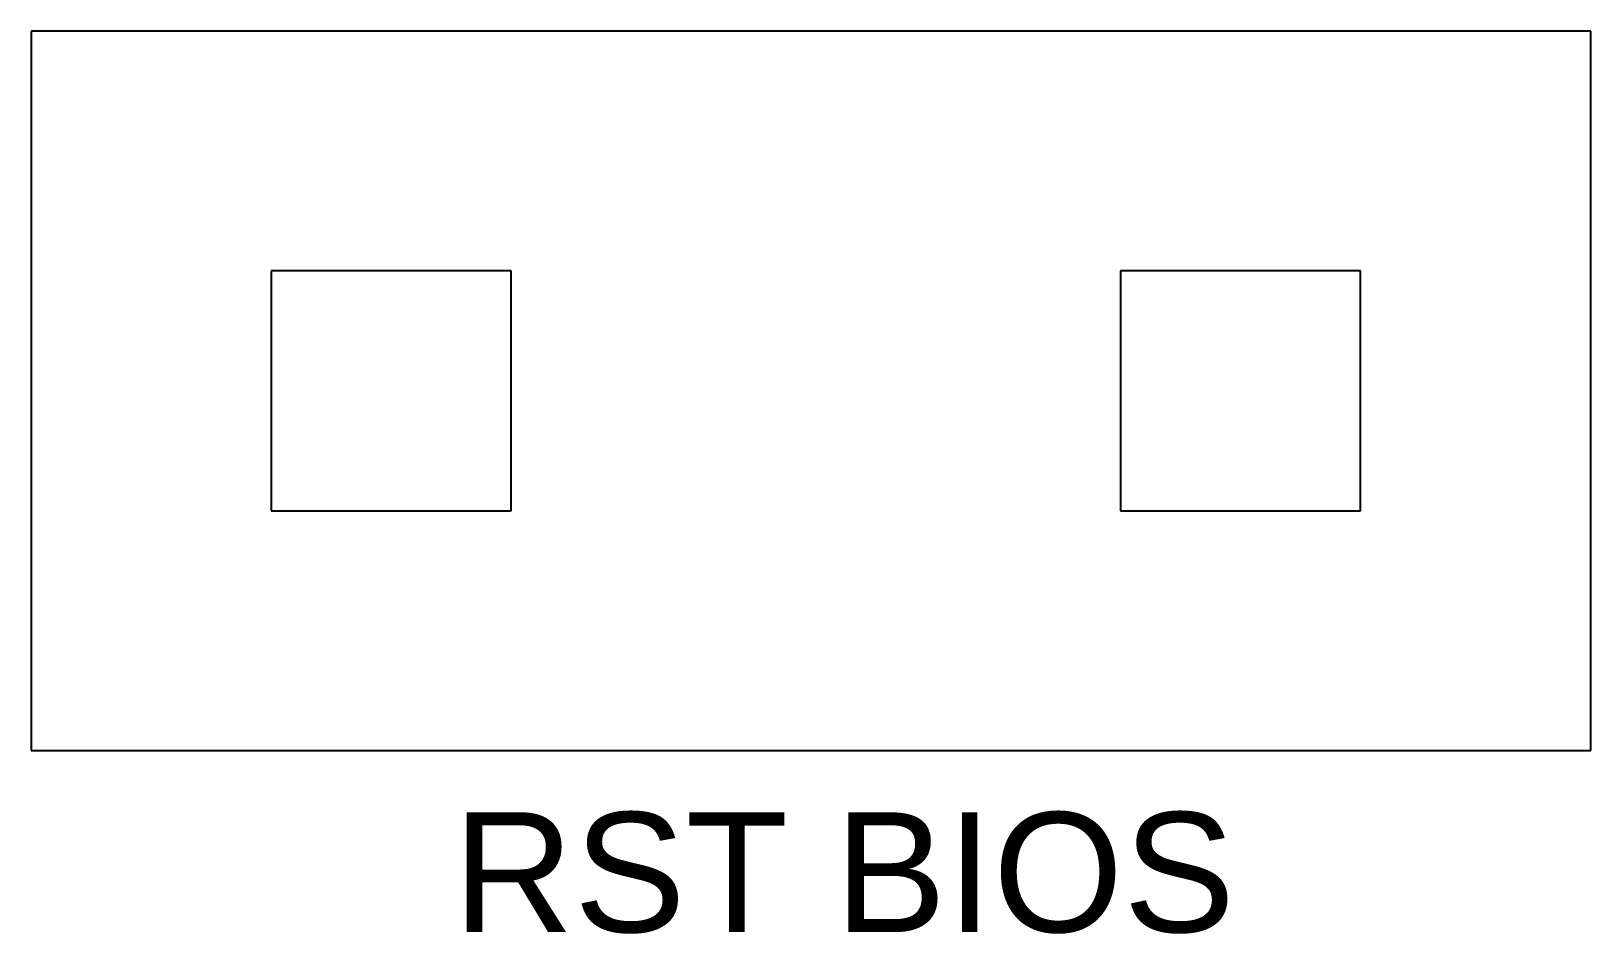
# Model space of a CAD drawing. Header units: millimetres. Extents: x 4 to 10.5, y 3.24 to 7.
import ezdxf

# ---------------------------------------------------------------- set-up
doc = ezdxf.new("R2010")
doc.units = ezdxf.units.MM
doc.layers.add('carcasa', color=7, linetype='Continuous', true_color=0x4b4126)
doc.layers.add('pini', color=2, linetype='Continuous')
doc.styles.get("Standard").update_dxf_attribs({"font": 'arial.ttf'})

msp = doc.modelspace()

# ---------------------------------------------------------------- linework, layer by layer
at = {"layer": 'carcasa'}
for p, q in [((4, 7), (4, 4)), ((10.5, 7), (4, 7)), ((10.5, 4), (10.5, 7)), ((4, 4), (10.5, 4))]:
    msp.add_line(p, q, dxfattribs=at)
at = {"layer": 'pini'}
for p, q in [((6, 6), (5, 6)), ((5, 6), (5, 5)), ((6, 5), (6, 6)), ((9.54, 6), (8.54, 6)), ((8.54, 6), (8.54, 5)), ((9.54, 5), (9.54, 6)), ((5, 5), (6, 5)), ((8.54, 5), (9.54, 5))]:
    msp.add_line(p, q, dxfattribs=at)

# ---------------------------------------------------------------- texts
msp.add_text('RST BIOS', height=0.5).set_placement((5.7575, 3.2425))

doc.saveas('drawing.dxf')
